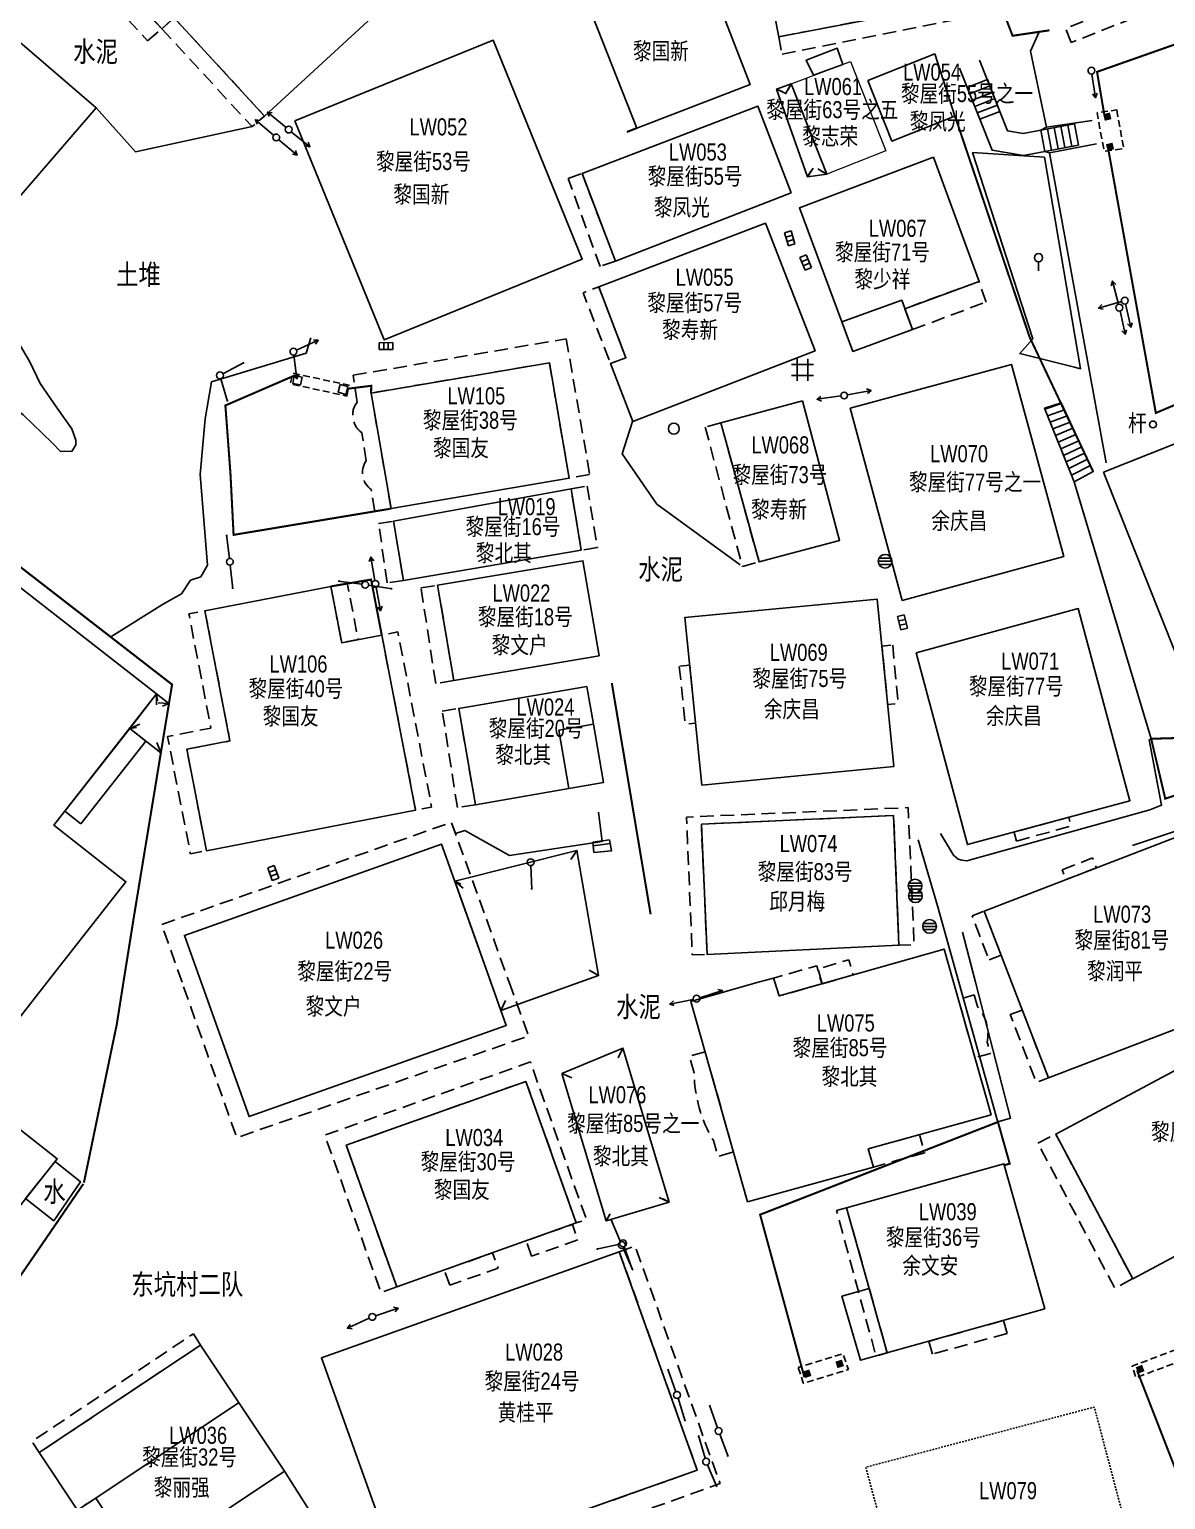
# Model space of a CAD drawing. Extents: x 396500 to 398250, y 1005980 to 1008200.
# Drawn here: x 397536.9 to 397620, y 1007162.1 to 1007269.7 of the extents above; entities that cross this region are included whole.
import ezdxf
from ezdxf.enums import TextEntityAlignment as Align

# ---------------------------------------------------------------- set-up
doc = ezdxf.new("R2010")
doc.units = 0
doc.header["$LTSCALE"] = 0.5
for name, pattern in [('DASH', [0.35, 0.25, -0.1]), ('X32', [1.5, 1, -0.5]), ('X5', [3, 2, -1])]:
    doc.linetypes.add(name, pattern=pattern)
doc.layers.get('0').update_dxf_attribs({"linetype": 'CONTINUOUS'})
doc.layers.add('ASSIST', color=7, linetype='CONTINUOUS', plot=False)
for name, color, linetype in [('DLSS', 4, 'CONTINUOUS'), ('DMTZ', 3, 'CONTINUOUS'), ('GXYZ', 2, 'CONTINUOUS'), ('JMD', 6, 'CONTINUOUS'), ('SXSS', 5, 'CONTINUOUS'), ('ZBTZ', 3, 'CONTINUOUS'), ('权属人', 160, 'CONTINUOUS'), ('编号', 90, 'CONTINUOUS'), ('门牌号', 1, 'CONTINUOUS')]:
    doc.layers.add(name, color=color, linetype=linetype)
doc.styles.add('正等线体', font='simhei.ttf')
doc.styles.add('等线体', font='simhei.ttf')
doc.styles.add('细等线体', font='长等线体_0.TTF', dxfattribs={"width": 0.8})
doc.linetypes.add('10421', pattern='A,2,[150,AAA.SHX,S=1,R=0,X=0,Y=1],1e-11', length=2)
doc.linetypes.add('10422', pattern='A,2,[150,AAA.SHX,S=1,R=0,X=0,Y=1],2,[177,AAA.SHX,S=1,R=0,X=0,Y=0.8],1e-09', length=4)
doc.linetypes.add('1161', pattern='A,0,[149,AAA.SHX,S=0.15,R=0,X=0,Y=0],-1.6', length=1.6)
doc.linetypes.add('443', pattern='A,5,[169,AAA.SHX,S=0.83,R=0,X=0,Y=0],5', length=10)

# ---------------------------------------------------------------- blocks, each defined once
blk = doc.blocks.new('gc170')
at = {"linetype": 'Continuous'}
blk.add_circle((0, 0), 0.5, dxfattribs=at)
blk = doc.blocks.new('gc013b')
at = {"linetype": 'Continuous'}
blk.add_line((0.5, 0), (4, 0), dxfattribs=at)
at = {"linetype": 'Continuous', "flags": 128}
blk.add_lwpolyline([(3.39, 0.35), (4, 0), (3.39, -0.35)], dxfattribs=at)
blk = doc.blocks.new('gc013c')
at = {"linetype": 'Continuous'}
blk.add_line((0.5, 0), (4, 0), dxfattribs=at)
at = {"linetype": 'Continuous', "const_width": 0.15, "flags": 128}
blk.add_lwpolyline([(3.775, 0, 1), (3.925, 0, 1)], format="xyb", close=True, dxfattribs=at)
blk = doc.blocks.new('gc002')
at = {"const_width": 1}
blk.add_lwpolyline([(-0.5, 0), (0.5, 0)], dxfattribs=at)
blk = doc.blocks.new('gc041')
for p, q in [((-1, 0.5), (1, 0.5)), ((-1, -0.5), (-1, 0.5)), ((-0.33, 0.5), (-0.33, -0.5)), ((0.33, 0.5), (0.33, -0.5)), ((1, 0.5), (1, -0.5)), ((1, -0.5), (-1, -0.5))]:
    blk.add_line(p, q)
blk = doc.blocks.new('gc146')
for points in [[(1.6, 0.82), (-1.6, 0.82)], [(-0.8, -1.58), (-0.8, 1.62)], [(0.8, 1.62), (0.8, -1.58)], [(-1.6, -0.78), (1.6, -0.78)]]:
    blk.add_lwpolyline(points)
blk = doc.blocks.new('gc122')
blk.add_circle((0, 0), 0.8)
blk = doc.blocks.new('gc053')
for p, q in [((-1, 0), (1, 0)), ((-0.9, 0.43), (0.9, 0.43)), ((-0.88, -0.47), (0.88, -0.47))]:
    blk.add_line(p, q)
blk.add_circle((0, 0), 1)
blk = doc.blocks.new('gc325')
blk.add_line((0, 0), (0, 1.3))
blk.add_circle((0, 1.9), 0.6)

msp = doc.modelspace()

# ---------------------------------------------------------------- linework, layer by layer
at = {"linetype": 'DASH', "elevation": 4.58, "flags": 128}
msp.add_lwpolyline([(397601.57, 1007151.52), (397618.09, 1007156.4), (397614.78, 1007168.92), (397598.06, 1007164.52)], close=True, dxfattribs=at)
at = {"layer": 'ASSIST', "linetype": 'Continuous', "flags": 128}
for points in [[(397606.96, 1007266.05), (397607.88, 1007263.73), (397606.4, 1007263.15), (397605.48, 1007265.47)], [(397610.87, 1007262.36), (397613.33, 1007262.82), (397613.62, 1007261.26), (397611.16, 1007260.8)], [(397612.35, 1007242.41), (397614.7, 1007237.37), (397613.31, 1007236.63), (397611.14, 1007242.01)], [(397578.08, 1007210.25), (397578.17, 1007209.5), (397579.45, 1007209.61), (397579.3, 1007210.42)]]:
    msp.add_lwpolyline(points, close=True, dxfattribs=at)
at = {"layer": 'DMTZ', "linetype": '10422'}
for points in [[(397614.62, 1007263.06), (397611.29, 1007262.58), (397610.1, 1007268.13), (397610.33, 1007268.62), (397610.72, 1007269.51)], [(397615.65, 1007238.02), (397611.5, 1007260.69), (397614.94, 1007261.35)], [(397606.09, 1007200), (397605.14, 1007203.66)], [(397590.33, 1007183), (397607.73, 1007189.78), (397608.66, 1007190.06), (397606.09, 1007200)]]:
    msp.add_lwpolyline(points, dxfattribs=at)
at = {"layer": 'DMTZ', "linetype": '10422', "flags": 128}
for points in [[(397606.39, 1007267.48), (397607.88, 1007263.73), (397608.44, 1007262.3), (397609.57, 1007262.12), (397610.87, 1007262.36), (397611.29, 1007262.58)], [(397611.5, 1007260.69), (397611.16, 1007260.8), (397609.59, 1007260.51), (397607.3, 1007260.88), (397606.4, 1007263.15), (397604.92, 1007266.9)], [(397549.74, 1007241.23), (397550.2, 1007243.94), (397557.13, 1007246.04), (397557.47, 1007247.17)], [(397603.52, 1007210.9), (397604.48, 1007209.3), (397604.81, 1007209.01), (397605.1, 1007208.94), (397605.45, 1007208.9), (397618.85, 1007212.63), (397619.7, 1007212.96), (397618.79, 1007217.74), (397618.94, 1007217.82), (397613.31, 1007236.63), (397611.14, 1007242.01)], [(397567.87, 1007211.38), (397568.05, 1007210.89), (397568.73, 1007211.11), (397571.99, 1007209.27), (397578.77, 1007210.3), (397578.5, 1007212.44)]]:
    msp.add_lwpolyline(points, dxfattribs=at)
at = {"layer": 'DMTZ', "linetype": '10421', "flags": 128}
msp.add_lwpolyline([(397540.26, 1007239.67), (397540.27, 1007239.34), (397539.97, 1007238.84), (397539.45, 1007238.87), (397539.15, 1007238.84), (397538.53, 1007239.47), (397536.41, 1007241.53), (397535.85, 1007241.96), (397535.26, 1007242.4), (397534, 1007245.49), (397533.77, 1007246.02), (397533.5, 1007246.27), (397533.21, 1007246.15), (397532.6, 1007245.86), (397532.05, 1007245.85), (397531.84, 1007246.1), (397531.95, 1007246.75), (397533.05, 1007248.56), (397534.06, 1007248.74), (397534.69, 1007248.58), (397536.09, 1007246.78), (397536.91, 1007245.39), (397537.67, 1007243.82), (397538.9, 1007242), (397539.98, 1007240.51)], close=True, dxfattribs=at)
msp.add_lwpolyline([(397548.65, 1007229.42), (397549.41, 1007229.67), (397549.89, 1007230.53), (397549.36, 1007237.17), (397549.74, 1007241.23)], dxfattribs=at)
at = {"layer": 'DMTZ', "linetype": '10422', "flags": 128}
for points, elevation in [([(397604.87, 1007200), (397603.32, 1007205.6), (397601.89, 1007210.42)], 3.75), ([(397625.65, 1007200), (397622.53, 1007208.05), (397621.42, 1007210.53), (397621.02, 1007211.16), (397617.57, 1007210.02)], 5.33), ([(397607.71, 1007189.77), (397604.87, 1007200)], 3.75)]:
    msp.add_lwpolyline(points, dxfattribs=dict(at, elevation=elevation))
at = {"layer": 'JMD', "linetype": 'Continuous'}
for p, q in [((397591.54, 1007265.36), (397592.27, 1007265.02)), ((397591.54, 1007265.36), (397591.99, 1007265.15)), ((397592.59, 1007265.75), (397592.21, 1007265.05)), ((397592.59, 1007265.75), (397592.39, 1007265.3)), ((397607.14, 1007265.59), (397605.67, 1007265.01)), ((397607.33, 1007265.12), (397605.85, 1007264.54)), ((397607.51, 1007264.66), (397606.04, 1007264.08)), ((397607.69, 1007264.19), (397606.22, 1007263.61)), ((397607.88, 1007263.73), (397606.4, 1007263.15)), ((397610.87, 1007262.36), (397611.16, 1007260.8)), ((397611.36, 1007262.45), (397611.65, 1007260.89)), ((397611.85, 1007262.54), (397612.14, 1007260.99)), ((397612.34, 1007262.64), (397612.63, 1007261.08)), ((397612.84, 1007262.73), (397613.13, 1007261.17)), ((397613.33, 1007262.82), (397613.62, 1007261.26)), ((397593.79, 1007258.94), (397594.2, 1007259.58)), ((397593.79, 1007258.94), (397594.05, 1007259.36)), ((397595.22, 1007259.14), (397594.55, 1007259.52)), ((397595.22, 1007259.14), (397594.78, 1007259.39)), ((397612.38, 1007242.35), (397611.16, 1007241.94)), ((397612.59, 1007241.9), (397611.36, 1007241.46)), ((397612.8, 1007241.45), (397611.55, 1007240.98)), ((397613.01, 1007240.99), (397611.75, 1007240.49)), ((397613.22, 1007240.54), (397611.94, 1007240.01)), ((397613.43, 1007240.09), (397612.14, 1007239.53)), ((397613.64, 1007239.63), (397612.33, 1007239.04)), ((397613.86, 1007239.18), (397612.53, 1007238.56)), ((397614.07, 1007238.73), (397612.73, 1007238.08)), ((397614.28, 1007238.27), (397612.92, 1007237.6)), ((397614.49, 1007237.82), (397613.12, 1007237.11)), ((397614.7, 1007237.37), (397613.31, 1007236.63)), ((397546.18, 1007221.1), (397546.16, 1007220.3)), ((397546.18, 1007221.1), (397546.24, 1007220.6)), ((397547.08, 1007220.39), (397546.28, 1007220.45)), ((397547.08, 1007220.39), (397546.62, 1007220.21)), ((397544.21, 1007218.58), (397544.94, 1007218.9)), ((397544.21, 1007218.58), (397544.7, 1007218.64)), ((397546.49, 1007216.8), (397546.2, 1007217.54)), ((397546.49, 1007216.8), (397546.31, 1007217.26)), ((397576.93, 1007209.65, 1.55), (397576.49, 1007208.98, 1.55)), ((397576.93, 1007209.65), (397576.65, 1007209.23)), ((397578.11, 1007209.99), (397579.35, 1007210.15)), ((397578.17, 1007209.5), (397579.45, 1007209.61)), ((397567.99, 1007207.41, 1.55), (397568.6, 1007206.9, 1.55)), ((397567.99, 1007207.41), (397568.43, 1007207.18)), ((397578.51, 1007200.49, 1.55), (397577.82, 1007200.89, 1.55)), ((397578.51, 1007200.49), (397578.08, 1007200.74)), ((397571.37, 1007197.94, 1.55), (397571.71, 1007198.66, 1.55)), ((397571.37, 1007197.94), (397571.58, 1007198.39)), ((397580.29, 1007195.19, 1.55), (397579.95, 1007194.47, 1.55)), ((397580.29, 1007195.19), (397580.07, 1007194.74)), ((397575.82, 1007193.34, 1.55), (397576.55, 1007193, 1.55)), ((397575.82, 1007193.34), (397576.28, 1007193.13)), ((397583.67, 1007183.92, 1.55), (397582.95, 1007184.26, 1.55)), ((397583.67, 1007183.92), (397583.23, 1007184.16)), ((397579.07, 1007182.54, 1.55), (397579.36, 1007183.07, 1.55)), ((397579.07, 1007182.54), (397579.3, 1007182.98))]:
    msp.add_line(p, q, dxfattribs=at)
at = {"layer": 'JMD', "linetype": 'Continuous', "flags": 128}
for points, elevation in [([(397533.67, 1007281.34), (397538.93, 1007275.63), (397540.09, 1007276.69), (397546.56, 1007269.78), (397547.46, 1007270.58), (397554.08, 1007263.39), (397563.11, 1007271.7), (397544.8, 1007291.52)], 1.55), ([(397526.01, 1007245.75), (397541.76, 1007263.98), (397526.56, 1007277.05), (397510.81, 1007258.82)], 1.55), ([(397600.72, 1007227.95), (397596.92, 1007242), (397608.72, 1007245.21), (397612.54, 1007231.17)], 3.32), ([(397556.25, 1007244.39), (397556.14, 1007243.82), (397556.71, 1007243.71), (397556.82, 1007244.28)], 2.39), ([(397559.61, 1007243.75), (397559.45, 1007243.18), (397560.01, 1007243.02), (397560.16, 1007243.59)], 2.38), ([(397615.46, 1007237.33), (397627.06, 1007241.93), (397632.29, 1007228.58), (397620.74, 1007224.03)], 11.33), ([(397549.82, 1007209.63), (397548.39, 1007217.06), (397551.54, 1007217.66), (397549.71, 1007227.19), (397558.92, 1007228.97), (397559.72, 1007224.85), (397562.65, 1007225.41), (397565.13, 1007212.6)], 1.55), ([(397586.07, 1007214.42), (397584.83, 1007226.7), (397598.89, 1007228.04), (397600.11, 1007215.8)], 1.55), ([(397601.74, 1007224.12), (397605.5, 1007210.08), (397617.39, 1007213.29), (397613.6, 1007227.35)], 1.55), ([(397586.03, 1007211.57), (397586.45, 1007202.04), (397600.49, 1007202.71), (397600.1, 1007212.2)], 1.55), ([(397631.77, 1007185.89), (397626.12, 1007196.46), (397611.96, 1007188.9), (397617.59, 1007178.31)], 1.55), ([(397575.82, 1007193.34), (397580.29, 1007195.19), (397583.67, 1007183.92), (397579.07, 1007182.54)], 1.55), ([(397576.28, 1007160.95), (397576.14, 1007161.36), (397573.27, 1007160.31), (397573.41, 1007159.93), (397563.94, 1007156.56), (397558.24, 1007172.52), (397580.03, 1007180.29), (397585.73, 1007164.3)], 1.55)]:
    msp.add_lwpolyline(points, close=True, dxfattribs=dict(at, elevation=elevation))
at = {"layer": 'JMD', "color": 6, "linetype": '443', "const_width": 0.15, "flags": 128}
for points, elevation in [([(397610.06, 1007280.15), (397609.59, 1007279.68), (397608.25, 1007270.7), (397608.8, 1007269.26), (397611.5, 1007269.66)], 1.33), ([(397556.25, 1007244.39), (397551.21, 1007242.21), (397551.58, 1007237.24), (397551.81, 1007232.74), (397563.33, 1007234.66)], 2.44), ([(397562.65, 1007225.41), (397561.87, 1007229.47), (397558.92, 1007228.97)], 1.55), ([(397582.32, 1007204.98), (397579.48, 1007221.9)], 1.55)]:
    msp.add_lwpolyline(points, dxfattribs=dict(at, elevation=elevation))
at = {"layer": 'JMD', "linetype": 'Continuous', "flags": 128}
for points in [[(397606.05, 1007271.94), (397605.04, 1007277.1), (397590.69, 1007274.29), (397591.69, 1007269.19)], [(397585.64, 1007275.89), (397577.33, 1007272.6), (397581.32, 1007262.51), (397589.6, 1007265.69)], [(397556.3, 1007263.03), (397570.79, 1007268.94), (397577.32, 1007252.92), (397562.83, 1007247.01)], [(397596.39, 1007267.17), (397595.97, 1007268.35), (397593.71, 1007267.47), (397594.23, 1007266.37)], [(397598.21, 1007265.99), (397603.11, 1007267.93), (397604.57, 1007263.39), (397599.97, 1007261.56)], [(397592.6, 1007257.76), (397590.17, 1007264.12), (397577.3, 1007259.19), (397579.75, 1007252.78)], [(397578.52, 1007250.89), (397590.72, 1007255.54), (397594.35, 1007246.2), (397581.03, 1007241.03), (397579.38, 1007245.27), (397580.51, 1007245.7)], [(397576.37, 1007236.88), (397574.91, 1007245.33), (397561.87, 1007243.12), (397563.33, 1007234.66)], [(397577.25, 1007231.62), (397576.5, 1007236.1), (397563.5, 1007233.74), (397564.24, 1007229.4)], [(397578.55, 1007223.88), (397577.37, 1007230.85), (397566.74, 1007229.05), (397567.92, 1007222.08)], [(397578.87, 1007214.62), (397578.13, 1007218.88), (397577.65, 1007221.64), (397568.28, 1007220.04), (397569.5, 1007212.99), (397576.34, 1007214.18)], [(397540.64, 1007211.59), (397545.39, 1007217.65), (397544.21, 1007218.58), (397539.46, 1007212.52)], [(397576.88, 1007182.39), (397573.19, 1007192.75), (397560.05, 1007188.08), (397563.75, 1007177.71)], [(397611.15, 1007176.1), (397608.17, 1007186.72), (397596.66, 1007183.5), (397598.31, 1007177.59), (397596.31, 1007177.03), (397597.68, 1007172.34)], [(397555.53, 1007164.22), (397549.38, 1007173.45), (397537.59, 1007165.59), (397540.38, 1007161.38), (397541.72, 1007162.26), (397545.06, 1007157.24)]]:
    msp.add_lwpolyline(points, close=True, dxfattribs=at)
at = {"layer": 'JMD', "linetype": 'X5', "flags": 128}
for points, elevation in [([(397545.52, 1007268.9), (397546.56, 1007269.78), (397540.09, 1007276.69), (397539.09, 1007275.78)], 3.57), ([(397613.09, 1007268.77), (397612.68, 1007269.81), (397619.49, 1007272.49), (397619.9, 1007271.44)], 8.57), ([(397546.56, 1007269.78), (397553.16, 1007262.61), (397554.08, 1007263.39), (397547.46, 1007270.58)], 1.55), ([(397558.92, 1007228.97), (397559.72, 1007224.85), (397560.92, 1007225.08), (397560.13, 1007229.2)], 1.55), ([(397549.82, 1007209.63), (397548.39, 1007217.06), (397551.54, 1007217.66), (397549.71, 1007227.19), (397548.54, 1007226.96), (397550.15, 1007218.6), (397546.98, 1007217.99), (397548.65, 1007209.41)], 1.55), ([(397562.65, 1007225.41), (397565.13, 1007212.6), (397566.3, 1007212.82), (397563.83, 1007225.64)], 1.55), ([(397600.03, 1007224.68), (397600.42, 1007220.41), (397599.66, 1007220.33), (397599.24, 1007224.6)], 4.56), ([(397584.42, 1007223.12), (397584.86, 1007218.89), (397585.61, 1007218.97), (397585.19, 1007223.2)], 2.69), ([(397586.45, 1007202.04), (397586.03, 1007211.57), (397600.1, 1007212.2), (397600.49, 1007202.71), (397601.6, 1007202.75), (397601.16, 1007212.78), (397584.94, 1007212.09), (397585.37, 1007202)], 1.55), ([(397609.08, 1007210.34), (397613.08, 1007211.43), (397612.91, 1007212.08), (397608.9, 1007210.99)], 4.74), ([(397612.43, 1007208.22), (397614.65, 1007209.1), (397614.94, 1007208.37), (397612.7, 1007207.51)], 6.1), ([(397607.08, 1007201.64), (397607.97, 1007201.98), (397606.72, 1007205.21), (397605.84, 1007204.87)], 6.79), ([(397594.87, 1007199.89), (397594.57, 1007200.97), (397596.83, 1007201.65), (397597.15, 1007200.54)], 4.74), ([(397608.63, 1007197.64), (397609.51, 1007197.97), (397611.42, 1007193.01), (397610.54, 1007192.68)], 6.81), ([(397602.37, 1007187.53), (397598.62, 1007186.48), (397598.24, 1007187.81), (397601.99, 1007188.86)], 3.74), ([(397610.65, 1007188.23), (397611.96, 1007188.9), (397617.59, 1007178.31), (397616.28, 1007177.62)], 8.29), ([(397580.03, 1007180.29), (397585.73, 1007164.3), (397576.28, 1007160.95), (397576.79, 1007159.52), (397587.4, 1007163.32), (397581.19, 1007180.7)], 1.55), ([(397548.88, 1007174.29), (397549.38, 1007173.45), (397537.59, 1007165.59), (397537.05, 1007166.4)], 19.77)]:
    msp.add_lwpolyline(points, close=True, dxfattribs=dict(at, elevation=elevation))
at = {"layer": 'JMD', "color": 6, "linetype": '443', "const_width": 0.15, "flags": 128}
for points in [[(397634.32, 1007272.2), (397633.83, 1007273.26), (397614.98, 1007266.62), (397615.51, 1007263.49)], [(397614.7, 1007237.37), (397610.04, 1007247.23), (397604.58, 1007263.4)], [(397580.58, 1007262.22), (397581.32, 1007262.51)], [(397615.79, 1007261.03), (397619.28, 1007241.66), (397626.3, 1007244.63)], [(397561.87, 1007243.12), (397561.88, 1007243.65), (397560.12, 1007243.43)], [(397540.86, 1007185.34), (397542.89, 1007195.13), (397543.26, 1007196.9), (397543.75, 1007200)], [(397608.2, 1007186.62), (397608.59, 1007186.73), (397607.73, 1007189.78), (397590.33, 1007183), (397593.57, 1007171.11)], [(397531.06, 1007170.77), (397532.62, 1007173.28), (397538, 1007181.13), (397540.82, 1007185.25)], [(397617.91, 1007171.59), (397620.8, 1007164.16)]]:
    msp.add_lwpolyline(points, dxfattribs=at)
at = {"layer": 'JMD', "linetype": 'X5'}
for points in [[(397591.69, 1007269.19), (397591.94, 1007267.91), (397606.29, 1007270.76), (397606.05, 1007271.94)], [(397579.75, 1007252.78), (397578.62, 1007252.37), (397576.28, 1007258.82), (397577.3, 1007259.19)], [(397601.48, 1007247.76), (397606.86, 1007249.78), (397606.35, 1007251.28), (397600.92, 1007249.29)], [(397587.46, 1007240.93), (397586.31, 1007240.63), (397589.03, 1007230.43), (397590.25, 1007230.76)], [(397576.5, 1007236.1), (397577.67, 1007236.3), (397578.43, 1007231.82), (397577.25, 1007231.62)], [(397564.24, 1007229.4), (397563.05, 1007229.23), (397562.42, 1007233.58), (397563.5, 1007233.74)], [(397567.92, 1007222.08), (397566.6, 1007221.87), (397565.52, 1007228.86), (397566.74, 1007229.05)], [(397569.5, 1007212.99), (397568.18, 1007212.79), (397567.08, 1007219.85), (397568.28, 1007220.04)], [(397608.13, 1007175.26), (397608.4, 1007174.3), (397602.93, 1007172.8), (397602.67, 1007173.73)], [(397540.38, 1007161.38), (397543.71, 1007156.34), (397545.06, 1007157.24), (397541.72, 1007162.26)]]:
    msp.add_lwpolyline(points, close=True, dxfattribs=at)
at = {"layer": 'JMD', "linetype": 'Continuous', "lineweight": 0}
msp.add_lwpolyline([(397595.22, 1007259.14), (397592.59, 1007265.75), (397596.94, 1007267.38), (397599.53, 1007260.85)], close=True, dxfattribs=at)
at = {"layer": 'JMD', "linetype": 'Continuous'}
for points in [[(397595.22, 1007259.14), (397593.79, 1007258.94), (397591.54, 1007265.36), (397592.59, 1007265.75)], [(397603.01, 1007260.39), (397593.21, 1007256.67), (397596.31, 1007248.32), (397597.11, 1007246.16), (397601.48, 1007247.76), (397600.92, 1007249.29), (397606.35, 1007251.28)], [(397593.44, 1007242.55), (397587.46, 1007240.93), (397590.25, 1007230.76), (397596.15, 1007232.33)], [(397546.18, 1007221.1), (397547.08, 1007220.39), (397546.49, 1007216.8), (397544.21, 1007218.58)]]:
    msp.add_lwpolyline(points, close=True, dxfattribs=at)
at = {"layer": 'JMD', "linetype": 'Continuous', "flags": 128}
for points in [[(397606.4, 1007263.15), (397605.48, 1007265.47)], [(397606.96, 1007266.05), (397607.88, 1007263.73)], [(397610.87, 1007262.36), (397613.33, 1007262.82)], [(397613.62, 1007261.26), (397611.16, 1007260.8)], [(397596.31, 1007248.32), (397600.69, 1007249.92), (397601.48, 1007247.76)], [(397613.31, 1007236.63), (397611.14, 1007242.01)], [(397612.35, 1007242.41), (397614.7, 1007237.37)], [(397538.17, 1007200), (397543.93, 1007207.36), (397538.66, 1007211.49), (397546.18, 1007221.1), (397523.82, 1007238.52), (397504.62, 1007213.93), (397511.22, 1007208.79), (397522.48, 1007200)], [(397578.13, 1007218.88), (397575.6, 1007218.44), (397576.34, 1007214.18)], [(397579.45, 1007209.61), (397579.3, 1007210.42)], [(397578.08, 1007210.25), (397578.17, 1007209.5)], [(397522.48, 1007200), (397525.32, 1007197.78), (397532.2, 1007192.38), (397538.17, 1007200)], [(397500, 1007165.76), (397525.32, 1007197.78), (397538.91, 1007187.09), (397503.5, 1007142.31), (397500, 1007144.97)], [(397598.31, 1007177.59), (397599.63, 1007172.88)], [(397541.72, 1007162.26), (397552.18, 1007169.24)]]:
    msp.add_lwpolyline(points, dxfattribs=at)
at = {"layer": 'JMD', "linetype": 'X32', "flags": 128}
for points in [[(397616.42, 1007263.83), (397616.93, 1007261), (397615.5, 1007260.8), (397614.98, 1007263.63)], [(397560.1, 1007242.9), (397560.26, 1007243.69), (397556.14, 1007244.57), (397555.97, 1007243.79)], [(397593.12, 1007171.81), (397593.49, 1007170.66), (397596.79, 1007171.67), (397596.39, 1007172.83)], [(397620.78, 1007173.15), (397621.1, 1007172.31), (397617.83, 1007171.06), (397617.54, 1007171.91)]]:
    msp.add_lwpolyline(points, close=True, dxfattribs=at)
at = {"layer": 'JMD', "linetype": 'X5', "flags": 128}
for points in [[(397580.51, 1007245.7), (397579.38, 1007245.27), (397577.39, 1007250.46), (397578.52, 1007250.89)], [(397563.75, 1007177.71), (397562.59, 1007177.3), (397558.49, 1007188.82), (397573.52, 1007194.17), (397577.62, 1007182.65), (397576.88, 1007182.39), (397573.19, 1007192.75), (397560.05, 1007188.08)], [(397596.66, 1007183.5), (397595.92, 1007183.3), (397598.81, 1007172.65), (397599.63, 1007172.88)], [(397573.61, 1007179.95), (397573.21, 1007181.08), (397576.6, 1007182.29), (397577, 1007181.16)], [(397567.63, 1007177.83), (397567.23, 1007178.95), (397570.76, 1007180.21), (397571.16, 1007179.09)]]:
    msp.add_lwpolyline(points, close=True, dxfattribs=at)
at = {"layer": 'JMD', "linetype": 'X5'}
msp.add_lwpolyline([(397563.33, 1007234.66), (397562.15, 1007234.46), (397561.88, 1007236.07, -0.411412), (397561.5, 1007238.15), (397561.19, 1007240.22, -0.426531), (397560.84, 1007242.44), (397560.55, 1007244.42), (397576.15, 1007247.09), (397577.86, 1007237.17), (397576.37, 1007236.88), (397574.91, 1007245.33), (397561.87, 1007243.12)], format="xyb", close=True, dxfattribs=at)
at = {"layer": 'JMD', "color": 6, "linetype": '443', "flags": 128}
msp.add_lwpolyline([(397543.75, 1007200, 0.15, 0.15, 0), (397544.53, 1007204.88, 0.15, 0.15, 0), (397547.31, 1007221.79, 0.15, 0.15, 0), (397523.76, 1007240.04, 0, 0, 0)], format="xyseb", dxfattribs=at)
at = {"layer": 'JMD', "color": 6, "linetype": '443', "const_width": 0.15, "flags": 128}
msp.add_lwpolyline([(397621.57, 1007210.29), (397621.89, 1007210.18), (397622.07, 1007210.05), (397622.83, 1007209.29), (397623.38, 1007208.83, 0.178004), (397624.65, 1007208.31), (397628.14, 1007209.42), (397627.8, 1007215.68), (397624.71, 1007217.99), (397618.94, 1007217.82), (397619.97, 1007213.44), (397621.14, 1007213.82), (397621.46, 1007212.87)], format="xyb", dxfattribs=at)
at = {"layer": 'JMD', "linetype": 'X5', "flags": 128}
for points, elevation in [([(397548.04, 1007200), (397546.55, 1007204.23), (397567.75, 1007211.71), (397571.97, 1007200)], 1.55), ([(397591.41, 1007200), (397591.31, 1007200.31), (397594.47, 1007201.21), (397594.81, 1007200)], 1.55), ([(397571.97, 1007200), (397573.39, 1007196.07), (397552.04, 1007188.63), (397548.04, 1007200)], 1.55), ([(397594.81, 1007200), (397594.84, 1007199.89), (397591.73, 1007199), (397591.41, 1007200)], 1.55), ([(397595.25, 1007200), (397594.87, 1007199.89), (397594.84, 1007200)], 4.74)]:
    msp.add_lwpolyline(points, dxfattribs=dict(at, elevation=elevation))
at = {"layer": 'JMD', "linetype": 'Continuous', "flags": 128}
for points, elevation in [([(397608.73, 1007200), (397606.72, 1007205.21), (397620.78, 1007210.62), (397624.87, 1007200)], 5.08), ([(397549.43, 1007200), (397548.21, 1007203.43), (397567.02, 1007210.11), (397570.63, 1007200)], 1.55), ([(397570.63, 1007200), (397567.99, 1007207.41), (397576.93, 1007209.65), (397578.51, 1007200.49), (397577.15, 1007200)], 1.55), ([(397595.25, 1007200), (397603.8, 1007202.42), (397604.49, 1007200)], 1.55), ([(397570.63, 1007200), (397571.76, 1007196.85), (397552.94, 1007190.17), (397549.43, 1007200)], 1.55), ([(397577.15, 1007200), (397571.37, 1007197.94), (397570.63, 1007200)], 1.55), ([(397604.49, 1007200), (397607.23, 1007190.31), (397598.24, 1007187.81), (397598.62, 1007186.48), (397589.41, 1007183.94), (397585.26, 1007198.6), (397590.2, 1007200)], 1.55), ([(397590.2, 1007200), (397591.31, 1007200.31), (397591.41, 1007200)], 1.55), ([(397591.41, 1007200), (397591.73, 1007199), (397595.25, 1007200)], 1.55), ([(397624.87, 1007200), (397625.49, 1007198.39), (397611.42, 1007193.01), (397608.73, 1007200)], 5.08)]:
    msp.add_lwpolyline(points, dxfattribs=dict(at, elevation=elevation))
at = {"layer": 'JMD', "linetype": 'X5', "flags": 128}
for points, elevation in [([(397606, 1007199.08), (397606.23, 1007198.24, -0.226887), (397606.95, 1007195.62), (397607.18, 1007194.8), (397606.05, 1007194.48), (397604.84, 1007198.75)], 5.87), ([(397586.31, 1007194.92), (397585.15, 1007194.6), (397585.5, 1007193.38, 0.131111), (397586.91, 1007188.42), (397587.24, 1007187.26), (397588.38, 1007187.59)], 5.88)]:
    msp.add_lwpolyline(points, format="xyb", close=True, dxfattribs=dict(at, elevation=elevation))
at = {"layer": 'SXSS', "linetype": '10421', "flags": 128}
msp.add_lwpolyline([(397538.67, 1007182.55), (397536.59, 1007184.17), (397538.75, 1007186.89), (397540.62, 1007185.39)], close=True, dxfattribs=at)
at = {"layer": 'ZBTZ', "linetype": '1161', "flags": 128}
for points, elevation in [([(397553.16, 1007262.61), (397544.64, 1007260.78), (397541.76, 1007263.98)], 1.55), ([(397548.65, 1007229.42), (397547.99, 1007228.43), (397546.6, 1007227.65), (397542.82, 1007225.27)], 1.83)]:
    msp.add_lwpolyline(points, dxfattribs=dict(at, elevation=elevation))
msp.add_lwpolyline([(397611.14, 1007260.37), (397605.87, 1007260.73), (397610.28, 1007247.08), (397609.32, 1007246.01), (397613.34, 1007245.02), (397613.78, 1007244.9)], close=True, dxfattribs=at)
for points in [[(397580.99, 1007241.03), (397580.25, 1007238.68), (397582.78, 1007234.98), (397588.86, 1007230.55)], [(397555.53, 1007164.22), (397557.69, 1007160.85)]]:
    msp.add_lwpolyline(points, dxfattribs=at)

# ---------------------------------------------------------------- block references
at = {"layer": 'GXYZ', "linetype": 'Continuous'}
for p, xscale, yscale in [((397614.57, 1007266.71), 0.5, 0.5), ((397554.93, 1007261.82), 0.5, 0.5), ((397554.93, 1007261.82), 0.499999999994303, 0.4999999999919029), ((397555.84, 1007262.4, 1.5), 0.4999999999943029, 0.4999999999919029), ((397616.61, 1007249.37), 0.5, 0.5), ((397617.01, 1007249.88), 0.5, 0.5), ((397619.07, 1007240.82), 0.5, 0.5), ((397551.54, 1007230.77, 4.1), 0.4999999999943029, 0.4999999999919029), ((397561.44, 1007229.09, 3.38), 0.4999999999943029, 0.4999999999919029), ((397562.19, 1007229.15, 3.66), 0.4999999999943029, 0.4999999999919029), ((397573.54, 1007208.79), 0.5, 0.5), ((397585.68, 1007198.8, 20.3), 0.5, 0.5), ((397580.21, 1007180.78, 3.5), 0.4999999999943029, 0.4999999999919029), ((397580.31, 1007180.9), 0.5, 0.5), ((397561.96, 1007175.52), 0.5, 0.5), ((397584.25, 1007169.8), 0.5, 0.5), ((397587.29, 1007167.17, 4.24), 0.4999999999943029, 0.4999999999919029), ((397586.38, 1007164.93, 22.67), 0.5, 0.5)]:
    msp.add_blockref('gc170', p, dxfattribs=dict(at, xscale=xscale, yscale=yscale))
for name, p, xscale, yscale, rotation in [('gc013b', (397614.57, 1007266.71), 0.5, 0.5, 278.251951643937), ('gc013b', (397554.93, 1007261.82), 0.4999999999863038, 0.4999999999919029, 139.7434888516775), ('gc013b', (397555.84, 1007262.4, 1.5), 0.4999999999907683, 0.4999999999919029, 140.5392901446238), ('gc013b', (397555.84, 1007262.4, 1.5), 0.5000000000162351, 0.4999999999919029, 320.9866756344229), ('gc013b', (397554.93, 1007261.82), 0.5000000000036423, 0.4999999999919029, 319.64326301092), ('gc013b', (397616.61, 1007249.37), 0.4999999999999999, 0.5, 104.2503629129792), ('gc013b', (397617.01, 1007249.88), 0.5, 0.5, 195.7581235293106), ('gc013b', (397616.61, 1007249.37), 0.4999999999999999, 0.5, 282.2005662342466), ('gc013b', (397617.01, 1007249.88), 0.5, 0.5, 282.8070325618069), ('gc013c', (397551.54, 1007230.77, 4.1), 0.4999999999603777, 0.4999999999919029, 96.91708282334544), ('gc013b', (397562.19, 1007229.15, 3.66), 0.5000000000017245, 0.4999999999919029, 99.75846884900238), ('gc013c', (397551.54, 1007230.77, 4.1), 0.5000000000470258, 0.4999999999919029, 275.842118357213), ('gc013c', (397561.44, 1007229.09, 3.38), 0.5000000000146406, 0.4999999999919029, 172.1047502807308), ('gc013c', (397561.44, 1007229.09, 3.38), 0.4999999999917139, 0.4999999999919029, 351.4035819428137), ('gc013b', (397562.19, 1007229.15, 3.66), 0.4999999999893806, 0.4999999999919029, 280.9387515732487), ('gc013c', (397573.54, 1007208.79), 0.5, 0.5, 272.5342942037081), ('gc013b', (397585.68, 1007198.8, 20.3), 0.5, 0.5, 191.456637260562), ('gc013b', (397585.68, 1007198.8, 20.3), 0.4999999999999998, 0.5, 17.79109230206258), ('gc013c', (397580.21, 1007180.78, 3.5), 0.4999999999981354, 0.4999999999919029, 112.4731001304576), ('gc013c', (397580.31, 1007180.9), 0.5, 0.5, 192.4238483572493), ('gc013c', (397580.21, 1007180.78, 3.5), 0.5000000000366241, 0.4999999999919029, 293.5349760900175), ('gc013c', (397580.31, 1007180.9), 0.5, 0.5, 289.528924045776), ('gc013b', (397561.96, 1007175.52), 0.5, 0.5, 18.50071998437569), ('gc013b', (397561.96, 1007175.52), 0.5, 0.5, 204.6610750520106), ('gc013c', (397584.25, 1007169.8), 0.4999999999999999, 0.5, 109.5289240457759), ('gc013c', (397584.25, 1007169.8), 0.5, 0.5, 287.5951528226647), ('gc013c', (397587.29, 1007167.17, 4.24), 0.499999999997908, 0.4999999999919029, 109.1967961247739), ('gc013c', (397586.38, 1007164.93, 22.67), 0.5, 0.5, 106.4889763141336), ('gc013c', (397587.29, 1007167.17, 4.24), 0.4999999999829376, 0.4999999999919029, 290.3457125040146), ('gc013c', (397586.38, 1007164.93, 22.67), 0.5, 0.5, 292.8226246317876)]:
    msp.add_blockref(name, p, dxfattribs=dict(at, xscale=xscale, yscale=yscale, rotation=rotation))
at = {"layer": 'GXYZ'}
for p, xscale, yscale, zscale, rotation in [((397592.5, 1007254.44, 21.67), 0.5, 0.5, 0.5, 285.7348751774438), ((397593.66, 1007252.67, 21.66), 0.4999999999999999, 0.5, 0.5, 292.1734955273867), ((397562.96, 1007246.55), 0.5, 0.5, 0.5, 0.5966214659440905), ((397600.75, 1007226.34, 3.38), 0.4999999999733462, 0.4999999999919029, 0.5000000000000002, 283.1588613454012), ((397554.71, 1007208), 0.5, 0.5, 0.5, 289.6180050344648)]:
    msp.add_blockref('gc041', p, dxfattribs=dict(at, xscale=xscale, yscale=yscale, zscale=zscale, rotation=rotation))
at = {"layer": 'GXYZ', "linetype": 'X5'}
for name, p, xscale, yscale, rotation in [('gc013b', (397556.19, 1007246.15, 1.67), 0.4999999999932866, 0.4999999999919029, 24.57862113062111), ('gc013b', (397556.19, 1007246.15, 1.67), 0.5, 0.5, 276.8988528013174), ('gc013c', (397550.81, 1007244.41, 1.28), 0.5000000000377971, 0.4999999999919029, 27.91047864484224), ('gc013c', (397550.81, 1007244.41, 1.28), 0.5, 0.5, 286.2231522959754), ('gc013b', (397596.48, 1007242.94, 3.3), 0.5000000000206625, 0.4999999999919029, 187.9985929116928), ('gc013b', (397596.48, 1007242.94, 3.3), 0.4999999999647361, 0.4999999999919029, 10.49246778666732)]:
    msp.add_blockref(name, p, dxfattribs=dict(at, xscale=xscale, yscale=yscale, rotation=rotation))
at = {"layer": 'GXYZ', "linetype": 'X5', "xscale": 0.4999999999943029, "yscale": 0.4999999999919029}
for name, p in [('gc170', (397556.19, 1007246.15, 1.67)), ('gc170', (397550.81, 1007244.41, 1.28)), ('gc170', (397596.48, 1007242.94, 3.3)), ('gc053', (397599.47, 1007230.81, 3.23)), ('gc053', (397601.67, 1007207.05, 3.85)), ('gc053', (397601.69, 1007206.33, 3.87)), ('gc053', (397602.73, 1007204.09, 4.07))]:
    msp.add_blockref(name, p, dxfattribs=at)
at = {"layer": 'JMD', "linetype": 'Continuous', "yscale": 0.5, "zscale": 0.5}
for p, xscale, rotation in [((397615.73, 1007263.34), 0.5, 284.0335527945152), ((397615.93, 1007261.14), 0.4999999999999997, 284.0335527945152), ((397593.77, 1007171.36), 0.5000000000000001, 287.352859758038), ((397596.15, 1007172.08), 0.5, 287.352859758038)]:
    msp.add_blockref('gc002', p, dxfattribs=dict(at, xscale=xscale, rotation=rotation))
at = {"layer": 'JMD', "linetype": 'X5', "xscale": 0.5, "yscale": 0.5, "zscale": 0.5, "rotation": 20.65797994859435}
msp.add_blockref('gc002', (397618.13, 1007171.69), dxfattribs=at)
at = {"layer": 'SXSS', "linetype": 'Continuous', "xscale": 0.5, "yscale": 0.5}
msp.add_blockref('gc146', (397593.43, 1007244.8), dxfattribs=at)
at = {"layer": 'ZBTZ', "linetype": 'Continuous', "xscale": 0.5, "yscale": 0.5}
for name, p in [('gc325', (397610.7, 1007252.07)), ('gc122', (397584.02, 1007240.51))]:
    msp.add_blockref(name, p, dxfattribs=at)

# ---------------------------------------------------------------- texts
at = {"layer": 'DLSS', "linetype": 'Continuous', "style": '细等线体', "width": 0.8}
for p in [(397541.71, 1007268.13), (397583.05, 1007230.25), (397581.43, 1007198.24)]:
    msp.add_text('水泥', height=1.5, dxfattribs=at).set_placement(p, align=Align.MIDDLE)
at = {"layer": 'DMTZ', "linetype": 'X5', "style": '等线体', "width": 0.8}
msp.add_text('土堆', height=1.5, dxfattribs=at).set_placement((397544.85, 1007251.81), align=Align.MIDDLE)
at = {"layer": 'GXYZ', "linetype": 'Continuous', "style": '等线体', "width": 0.8}
msp.add_text('杆', height=1.25, dxfattribs=at).set_placement((397617.93, 1007240.95), align=Align.MIDDLE)
at = {"layer": 'JMD', "linetype": 'Continuous', "style": '正等线体', "width": 0.8}
msp.add_text('东坑村二队', height=1.5, dxfattribs=at).set_placement((397544.33, 1007176.7), align=Align.BOTTOM_LEFT)
at = {"layer": 'SXSS', "color": 5, "linetype": '10421', "style": '细等线体', "width": 0.8}
msp.add_text('水', height=1.5, dxfattribs=at).set_placement((397538.71, 1007184.72), align=Align.MIDDLE)
at = {"layer": '权属人', "linetype": 'Continuous', "char_height": 1.25, "attachment_point": 1, "style": '细等线体'}
for s, insert, own_width in [('黎国新', (397581.03, 1007268.77), 5.3499), ('黎凤光', (397601.28, 1007263.62), 4.4804), ('黎志荣', (397593.41, 1007262.53), 4.003), ('黎国新', (397563.5, 1007258.29), 5.6038), ('黎凤光', (397582.56, 1007257.34), 4.8374), ('黎少祥', (397597.23, 1007252.08), 4.6332), ('黎寿新', (397583.16, 1007248.38), 4.6544), ('黎国友', (397566.4, 1007239.73), 5.2531), ('黎寿新', (397589.67, 1007235.23), 4.2922), ('余庆昌', (397602.86, 1007234.4), 4.4277), ('黎北其', (397569.53, 1007232.05), 5.0335), ('黎文户', (397570.69, 1007225.31), 5.1754), ('黎国友', (397553.94, 1007220.1), 4.7417), ('余庆昌', (397590.6, 1007220.62), 4.1716), ('余庆昌', (397606.85, 1007220.13), 5.024), ('黎北其', (397570.95, 1007217.28), 4.5319), ('邱月梅', (397591, 1007206.55), 4.9299), ('黎润平', (397614.25, 1007201.45), 4.164), ('黎文户', (397557.08, 1007198.87), 4.7873), ('黎北其', (397594.82, 1007193.73), 5.1032), ('黎北其', (397578.1, 1007187.91), 4.027), ('黎国友', (397566.46, 1007185.46), 5.1637), ('余文安', (397600.74, 1007179.9), 3.9718), ('黄桂平', (397571.13, 1007169.16), 4.4074), ('黎丽强', (397545.97, 1007163.67), 5.0868)]:
    msp.add_mtext_dynamic_manual_height_columns(s, width=1.5156, gutter_width=1, heights=[0], dxfattribs=dict(at, insert=insert)).dxf.set("width", own_width)
at = {"layer": '编号', "linetype": 'Continuous', "char_height": 1.25, "attachment_point": 1, "style": '细等线体'}
for s, insert in [('LW054', (397600.79, 1007267.23)), ('LW061', (397593.55, 1007266.17)), ('LW052', (397564.68, 1007263.22)), ('LW053', (397583.66, 1007261.38)), ('LW067', (397598.28, 1007255.8)), ('LW055', (397584.15, 1007252.22)), ('LW105', (397567.45, 1007243.54)), ('LW068', (397589.69, 1007239.95)), ('LW070', (397602.77, 1007239.31)), ('LW019', (397571.13, 1007235.43)), ('LW022', (397570.75, 1007229.11)), ('LW069', (397591.04, 1007224.77)), ('LW106', (397554.44, 1007223.92)), ('LW071', (397607.97, 1007224.13)), ('LW024', (397572.51, 1007220.77)), ('LW074', (397591.76, 1007210.78)), ('LW073', (397614.7, 1007205.61)), ('LW026', (397558.51, 1007203.71)), ('LW075', (397594.48, 1007197.65)), ('LW076', (397577.77, 1007192.4)), ('LW034', (397567.3, 1007189.27)), ('LW039', (397601.94, 1007183.84)), ('LW028', (397571.68, 1007173.57)), ('LW036', (397547.1, 1007167.48)), ('LW079', (397606.35, 1007163.43))]:
    msp.add_mtext_dynamic_manual_height_columns(s, width=0.9323, gutter_width=1, heights=[0], dxfattribs=dict(at, insert=insert))
at = {"layer": '门牌号', "linetype": 'Continuous', "char_height": 1.25, "attachment_point": 1, "style": '细等线体'}
for s, insert, own_width in [('黎屋街55号之一', (397600.63, 1007265.66), 9.4527), ('黎屋街63号之五', (397590.78, 1007264.48), 9.603), ('黎屋街53号', (397562.23, 1007260.69), 7.9727), ('黎屋街55号', (397582.1, 1007259.61), 7.6811), ('黎屋街71号', (397595.81, 1007254.06), 7.2919), ('黎屋街57号', (397582.08, 1007250.35), 8.7071), ('黎屋街38号', (397565.66, 1007241.76), 7.8959), ('黎屋街73号', (397588.31, 1007237.77), 7.1402), ('黎屋街77号之一', (397601.22, 1007237.23), 11.9888), ('黎屋街16号', (397568.78, 1007233.97), 7.9187), ('黎屋街18号', (397569.68, 1007227.37), 8.904), ('黎屋街40号', (397552.9, 1007222.12), 7.8002), ('黎屋街75号', (397589.76, 1007222.86), 6.957), ('黎屋街77号', (397605.6, 1007222.29), 7.429), ('黎屋街20号', (397570.47, 1007219.21), 7.2633), ('黎屋街83号', (397590.15, 1007208.72), 7.111), ('黎屋街81号', (397613.33, 1007203.72), 7.633), ('黎屋街22号', (397556.47, 1007201.44), 7.7323), ('黎屋街85号', (397592.71, 1007195.84), 9.0989), ('黎屋街85号之一', (397576.21, 1007190.3), 10.8272), ('黎屋街87号', (397618.93, 1007189.69), 7.62), ('黎屋街30号', (397565.49, 1007187.5), 8.1186), ('黎屋街36号', (397599.53, 1007181.97), 7.8699), ('黎屋街24号', (397570.17, 1007171.44), 8.7547), ('黎屋街32号', (397545.12, 1007165.89), 6.9868)]:
    msp.add_mtext_dynamic_manual_height_columns(s, width=4.8774, gutter_width=1, heights=[0], dxfattribs=dict(at, insert=insert)).dxf.set("width", own_width)

doc.saveas('drawing.dxf')
